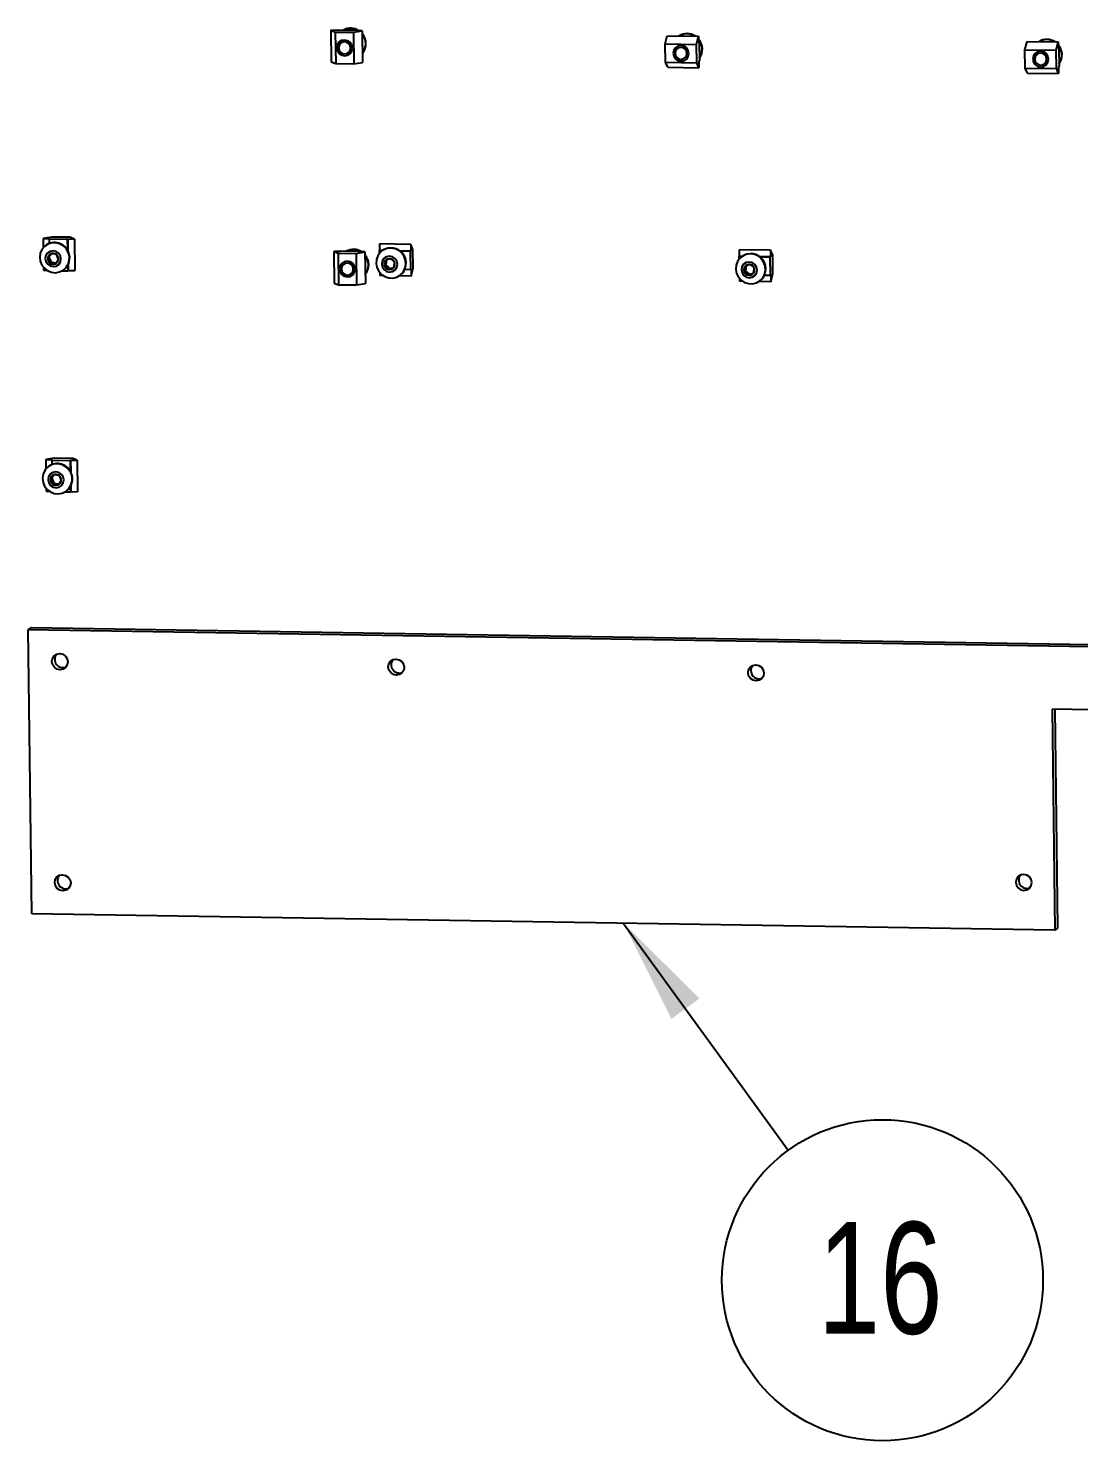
# Model space of a CAD drawing. Header units: millimetres. Extents: x 0 to 279, y 0 to 216.
# Drawn here: x 41.9 to 74.83, y 76.37 to 120.63 of the extents above; entities that cross this region are included whole.
import ezdxf

# ---------------------------------------------------------------- set-up
doc = ezdxf.new("R2010")
doc.units = ezdxf.units.MM
doc.layers.add('TITLE_BLOCK_BORDER', color=7, linetype='Continuous')
doc.styles.add('SLDTEXTSTYLE0', font='TXT', dxfattribs={"width": 0.75})
doc.dimstyles.new('SLDDIMSTYLE0', dxfattribs={"dimtxt": 0.18, "dimasz": 3.302, "dimexe": 0, "dimexo": 0.0625, "dimgap": 0, "dimtad": 0, "dimtih": 1, "dimtoh": 1, "dimdec": 0, "dimrnd": 1e-09, "dimzin": 0, "dimdsep": 46, "dimtxsty": 'Standard', "dimsah": 1, "dimcen": 0.09, "dimadec": 0, "dimazin": 0, "dimtfac": 3.302, "dimtdec": 0, "dimtofl": 0, "dimtmove": 0, "dimatfit": 3, "dimfxl": 1, "dimfrac": 2, "dimtolj": 1, "dimtzin": 0, "dimarcsym": 0})

# ---------------------------------------------------------------- blocks, each defined once
blk = doc.blocks.new('SW_NOTE_9')
at = {"layer": 'TITLE_BLOCK_BORDER', "color": 0}
blk.add_circle((2.954, -4.072), 5.031, dxfattribs=at)
at = {"layer": 'TITLE_BLOCK_BORDER', "color": 0, "insert": (2.884, -2.248), "char_height": 3.5, "attachment_point": 2, "style": 'SLDTEXTSTYLE0'}
blk.add_mtext('16', dxfattribs=at)

msp = doc.modelspace()

# ---------------------------------------------------------------- linework, layer by layer
at = {"color": 7, "linetype": 'Continuous', "lineweight": 25}
for p, q in [((51.591, 120.566), (51.385, 120.57)), ((51.385, 120.57), (51.522, 120.517)), ((51.385, 120.57), (51.397, 119.58)), ((51.522, 120.517), (52.091, 120.508)), ((51.522, 120.517), (51.534, 119.527)), ((51.606, 120.578), (51.591, 120.566)), ((52.175, 120.569), (51.606, 120.578)), ((52.091, 120.508), (52.365, 120.554)), ((52.091, 120.508), (52.103, 119.518)), ((52.159, 120.557), (52.175, 120.569)), ((52.365, 120.554), (52.159, 120.557)), ((52.175, 120.569), (52.175, 120.557)), ((52.365, 120.554), (52.378, 119.564)), ((61.862, 120.143), (61.928, 120.401)), ((61.928, 120.401), (62.909, 120.385)), ((61.862, 120.143), (62.843, 120.127)), ((61.87, 119.569), (61.862, 120.143)), ((62.843, 120.127), (62.909, 120.385)), ((62.85, 119.553), (62.843, 120.127)), ((62.909, 120.385), (62.911, 120.177)), ((62.911, 120.189), (62.927, 120.188)), ((62.911, 120.177), (62.927, 120.188)), ((62.927, 120.188), (62.934, 119.614)), ((73.137, 119.962), (73.203, 120.22)), ((73.137, 119.962), (74.117, 119.947)), ((73.144, 119.388), (73.137, 119.962)), ((73.203, 120.22), (74.183, 120.204)), ((74.117, 119.947), (74.183, 120.204)), ((74.183, 120.204), (74.186, 119.996)), ((74.186, 120.008), (74.201, 120.007)), ((74.186, 119.996), (74.201, 120.007)), ((74.201, 120.007), (74.209, 119.433)), ((51.397, 119.58), (51.534, 119.527)), ((51.534, 119.527), (52.103, 119.518)), ((52.103, 119.518), (52.378, 119.564)), ((61.87, 119.569), (62.85, 119.553)), ((61.941, 119.411), (61.87, 119.569)), ((62.921, 119.395), (62.85, 119.553)), ((62.934, 119.614), (62.919, 119.603)), ((62.919, 119.603), (62.921, 119.395)), ((74.124, 119.372), (74.117, 119.947)), ((61.941, 119.411), (62.921, 119.395)), ((73.144, 119.388), (74.124, 119.372)), ((73.215, 119.23), (73.144, 119.388)), ((73.215, 119.23), (74.195, 119.214)), ((74.195, 119.214), (74.124, 119.372)), ((74.209, 119.433), (74.193, 119.422)), ((74.193, 119.422), (74.195, 119.214)), ((42.636, 114.092), (42.362, 114.046)), ((42.362, 114.046), (42.568, 114.042)), ((42.362, 114.046), (42.365, 113.757)), ((42.453, 113.836), (42.445, 113.83)), ((42.568, 114.042), (42.552, 114.031)), ((42.552, 114.031), (43.121, 114.022)), ((42.552, 114.031), (42.554, 113.891)), ((43.205, 114.083), (42.636, 114.092)), ((43.121, 114.022), (43.136, 114.033)), ((43.121, 114.022), (43.125, 113.691)), ((43.136, 114.033), (43.342, 114.03)), ((43.136, 114.033), (43.141, 113.662)), ((43.342, 114.03), (43.205, 114.083)), ((43.342, 114.03), (43.355, 113.04)), ((52.906, 113.877), (52.908, 113.669)), ((53.886, 113.861), (52.906, 113.877)), ((53.886, 113.861), (53.889, 113.653)), ((53.957, 113.702), (53.886, 113.861)), ((42.546, 113.465), (42.509, 113.437)), ((42.626, 113.57), (42.546, 113.465)), ((42.546, 113.465), (42.613, 113.305)), ((51.677, 113.638), (51.471, 113.641)), ((51.471, 113.641), (51.609, 113.588)), ((51.471, 113.641), (51.484, 112.651)), ((51.609, 113.588), (52.178, 113.579)), ((51.609, 113.588), (51.621, 112.598)), ((51.693, 113.649), (51.677, 113.638)), ((52.262, 113.64), (51.693, 113.649)), ((52.178, 113.579), (52.452, 113.625)), ((52.178, 113.579), (52.19, 112.589)), ((52.246, 113.629), (52.262, 113.64)), ((52.452, 113.625), (52.246, 113.629)), ((52.262, 113.64), (52.262, 113.628)), ((52.452, 113.625), (52.464, 112.636)), ((52.908, 113.669), (52.892, 113.657)), ((52.892, 113.657), (52.894, 113.568)), ((52.982, 113.656), (52.892, 113.657)), ((52.997, 113.667), (52.908, 113.669)), ((52.996, 113.667), (52.988, 113.661)), ((53.123, 113.377), (53.102, 113.207)), ((53.889, 113.653), (53.543, 113.658)), ((53.873, 113.642), (53.558, 113.647)), ((53.889, 113.653), (53.873, 113.642)), ((53.873, 113.642), (53.88, 113.068)), ((53.964, 113.128), (53.957, 113.702)), ((64.182, 113.488), (64.167, 113.476)), ((64.256, 113.475), (64.167, 113.476)), ((64.167, 113.476), (64.168, 113.387)), ((64.18, 113.696), (64.182, 113.488)), ((65.16, 113.68), (64.18, 113.696)), ((64.271, 113.486), (64.182, 113.488)), ((64.271, 113.486), (64.263, 113.48)), ((65.163, 113.472), (64.817, 113.478)), ((65.147, 113.461), (64.832, 113.466)), ((65.163, 113.472), (65.147, 113.461)), ((65.147, 113.461), (65.154, 112.887)), ((65.16, 113.68), (65.163, 113.472)), ((65.231, 113.522), (65.16, 113.68)), ((65.239, 112.947), (65.231, 113.522)), ((42.373, 113.145), (42.374, 113.056)), ((42.374, 113.056), (42.475, 113.054)), ((42.613, 113.305), (42.575, 113.278)), ((42.613, 113.305), (42.782, 113.28)), ((42.962, 113.035), (43.133, 113.032)), ((43.001, 113.06), (43.009, 113.066)), ((43.131, 113.199), (43.133, 113.032)), ((43.133, 113.032), (43.149, 113.043)), ((43.147, 113.226), (43.149, 113.043)), ((43.149, 113.043), (43.355, 113.04)), ((52.917, 112.976), (52.918, 112.887)), ((53.019, 112.885), (52.918, 112.887)), ((53.102, 113.207), (53.065, 113.18)), ((53.102, 113.207), (53.238, 113.1)), ((53.238, 113.1), (53.201, 113.073)), ((53.238, 113.1), (53.359, 113.149)), ((53.899, 112.871), (53.524, 112.877)), ((53.545, 112.891), (53.553, 112.897)), ((53.88, 113.068), (53.697, 113.07)), ((53.88, 113.068), (53.896, 113.079)), ((53.896, 113.079), (53.899, 112.871)), ((53.899, 112.871), (53.964, 113.128)), ((64.377, 113.026), (64.339, 112.999)), ((64.397, 113.196), (64.377, 113.026)), ((64.377, 113.026), (64.513, 112.92)), ((64.513, 112.92), (64.475, 112.892)), ((64.513, 112.92), (64.633, 112.968)), ((65.154, 112.887), (64.971, 112.89)), ((65.154, 112.887), (65.17, 112.898)), ((65.17, 112.898), (65.173, 112.69)), ((65.173, 112.69), (65.239, 112.947)), ((51.484, 112.651), (51.621, 112.598)), ((51.621, 112.598), (52.19, 112.589)), ((52.19, 112.589), (52.464, 112.636)), ((64.191, 112.795), (64.192, 112.706)), ((64.293, 112.704), (64.192, 112.706)), ((65.173, 112.69), (64.799, 112.696)), ((64.819, 112.71), (64.827, 112.716)), ((42.723, 107.163), (42.449, 107.117)), ((43.292, 107.154), (42.723, 107.163)), ((43.429, 107.101), (43.292, 107.154)), ((42.449, 107.117), (42.655, 107.114)), ((42.449, 107.117), (42.452, 106.828)), ((42.54, 106.907), (42.531, 106.901)), ((42.655, 107.114), (42.639, 107.102)), ((42.639, 107.102), (43.208, 107.093)), ((42.639, 107.102), (42.641, 106.962)), ((43.208, 107.093), (43.223, 107.105)), ((43.208, 107.093), (43.212, 106.762)), ((43.223, 107.105), (43.429, 107.101)), ((43.223, 107.105), (43.228, 106.733)), ((43.429, 107.101), (43.442, 106.111)), ((42.633, 106.536), (42.595, 106.509)), ((42.713, 106.641), (42.633, 106.536)), ((42.633, 106.536), (42.7, 106.376)), ((42.7, 106.376), (42.662, 106.349)), ((42.7, 106.376), (42.869, 106.351)), ((43.218, 106.27), (43.22, 106.103)), ((43.233, 106.298), (43.236, 106.115)), ((42.46, 106.216), (42.461, 106.127)), ((42.461, 106.127), (42.562, 106.126)), ((43.049, 106.106), (43.22, 106.103)), ((43.088, 106.132), (43.096, 106.137)), ((43.22, 106.103), (43.236, 106.115)), ((43.236, 106.115), (43.442, 106.111)), ((41.985, 101.855), (41.897, 101.791)), ((41.985, 101.855), (87.582, 101.123)), ((42.008, 92.883), (41.897, 101.791)), ((41.897, 101.791), (87.494, 101.06)), ((85.557, 99.112), (73.987, 99.297)), ((73.987, 99.297), (74.073, 92.369)), ((74.075, 99.296), (74.161, 92.432)), ((74.073, 92.369), (42.008, 92.883)), ((74.161, 92.432), (74.073, 92.369))]:
    msp.add_line(p, q, dxfattribs=at)
at = {"color": 7, "linetype": 'Continuous', "lineweight": 25, "flags": 128}
for points in [[(51.809, 120.265), (51.716, 120.248), (51.637, 120.195), (51.585, 120.116), (51.567, 120.021), (51.587, 119.926), (51.641, 119.845), (51.722, 119.79), (51.816, 119.77), (51.909, 119.787), (51.988, 119.84), (52.04, 119.919), (52.058, 120.013), (52.038, 120.108), (51.984, 120.19), (51.904, 120.245), (51.809, 120.265)], [(51.882, 120.19), (51.81, 120.205), (51.739, 120.192), (51.679, 120.152), (51.639, 120.092), (51.626, 120.02), (51.641, 119.948), (51.683, 119.886), (51.744, 119.845), (51.815, 119.829), (51.886, 119.843), (51.946, 119.882), (51.986, 119.943), (51.999, 120.015), (51.984, 120.087), (51.943, 120.148), (51.882, 120.19)], [(62.111, 119.852), (62.131, 119.757), (62.185, 119.676), (62.265, 119.621), (62.359, 119.601), (62.453, 119.618), (62.532, 119.67), (62.584, 119.75), (62.601, 119.844), (62.582, 119.939), (62.527, 120.02), (62.447, 120.075), (62.353, 120.096), (62.26, 120.078), (62.181, 120.026), (62.129, 119.947), (62.111, 119.852)], [(62.183, 119.923), (62.17, 119.851), (62.185, 119.779), (62.226, 119.717), (62.287, 119.676), (62.359, 119.66), (62.43, 119.673), (62.49, 119.713), (62.529, 119.774), (62.543, 119.845), (62.527, 119.918), (62.486, 119.979), (62.425, 120.021), (62.354, 120.036), (62.283, 120.023), (62.223, 119.983), (62.183, 119.923)], [(73.385, 119.671), (73.405, 119.576), (73.459, 119.495), (73.54, 119.44), (73.634, 119.42), (73.727, 119.437), (73.806, 119.49), (73.858, 119.569), (73.876, 119.663), (73.856, 119.758), (73.802, 119.84), (73.721, 119.894), (73.627, 119.915), (73.534, 119.897), (73.455, 119.845), (73.403, 119.766), (73.385, 119.671)], [(73.457, 119.742), (73.444, 119.67), (73.459, 119.598), (73.501, 119.536), (73.562, 119.495), (73.633, 119.479), (73.704, 119.493), (73.764, 119.532), (73.804, 119.593), (73.817, 119.665), (73.802, 119.737), (73.76, 119.798), (73.699, 119.84), (73.628, 119.855), (73.557, 119.842), (73.497, 119.802), (73.457, 119.742)], [(43.151, 113.618), (43.086, 113.729), (42.994, 113.82), (42.881, 113.883), (42.757, 113.913), (42.631, 113.908), (42.511, 113.87), (42.407, 113.799), (42.326, 113.703), (42.275, 113.587), (42.257, 113.461), (42.274, 113.334), (42.324, 113.215), (42.403, 113.113), (42.507, 113.035), (42.626, 112.988), (42.752, 112.975), (42.877, 112.997), (42.99, 113.052), (43.083, 113.136), (43.149, 113.243), (43.184, 113.365), (43.185, 113.493), (43.151, 113.618)], [(42.903, 113.503), (42.849, 113.584), (42.768, 113.639), (42.674, 113.659), (42.581, 113.642), (42.502, 113.59), (42.45, 113.511), (42.432, 113.416), (42.452, 113.321), (42.506, 113.24), (42.586, 113.185), (42.68, 113.165), (42.774, 113.182), (42.853, 113.234), (42.905, 113.313), (42.922, 113.408), (42.903, 113.503)], [(51.896, 113.336), (51.803, 113.319), (51.724, 113.267), (51.672, 113.187), (51.654, 113.093), (51.674, 112.998), (51.728, 112.917), (51.808, 112.862), (51.902, 112.841), (51.996, 112.859), (52.075, 112.911), (52.127, 112.99), (52.144, 113.085), (52.125, 113.18), (52.071, 113.261), (51.99, 113.316), (51.896, 113.336)], [(53.45, 112.839), (53.559, 112.901), (53.646, 112.992), (53.705, 113.104), (53.731, 113.228), (53.723, 113.356), (53.681, 113.478), (53.609, 113.585), (53.511, 113.669), (53.395, 113.724), (53.269, 113.746), (53.143, 113.733), (53.027, 113.686), (52.928, 113.608), (52.854, 113.506), (52.811, 113.387), (52.802, 113.26), (52.827, 113.134), (52.885, 113.018), (52.971, 112.921), (53.079, 112.851), (53.201, 112.813), (53.328, 112.808), (53.45, 112.839)], [(53.317, 113.013), (53.396, 113.065), (53.449, 113.144), (53.466, 113.239), (53.446, 113.334), (53.392, 113.415), (53.312, 113.47), (53.218, 113.49), (53.124, 113.473), (53.046, 113.421), (52.993, 113.341), (52.976, 113.247), (52.996, 113.152), (53.05, 113.071), (53.13, 113.016), (53.224, 112.995), (53.317, 113.013)], [(64.724, 112.658), (64.833, 112.72), (64.92, 112.811), (64.979, 112.923), (65.005, 113.047), (64.998, 113.175), (64.956, 113.297), (64.883, 113.404), (64.785, 113.488), (64.669, 113.543), (64.543, 113.565), (64.418, 113.552), (64.301, 113.505), (64.202, 113.427), (64.129, 113.325), (64.085, 113.206), (64.076, 113.079), (64.101, 112.953), (64.159, 112.837), (64.245, 112.741), (64.353, 112.67), (64.475, 112.632), (64.602, 112.627), (64.724, 112.658)], [(51.968, 113.261), (51.897, 113.277), (51.826, 113.264), (51.766, 113.224), (51.726, 113.163), (51.713, 113.092), (51.728, 113.019), (51.769, 112.958), (51.83, 112.916), (51.902, 112.901), (51.973, 112.914), (52.033, 112.954), (52.072, 113.014), (52.086, 113.086), (52.071, 113.158), (52.029, 113.22), (51.968, 113.261)], [(64.592, 112.832), (64.671, 112.884), (64.723, 112.963), (64.74, 113.058), (64.721, 113.153), (64.667, 113.234), (64.586, 113.289), (64.492, 113.309), (64.399, 113.292), (64.32, 113.24), (64.268, 113.16), (64.25, 113.066), (64.27, 112.971), (64.324, 112.89), (64.404, 112.835), (64.498, 112.815), (64.592, 112.832)], [(43.238, 106.689), (43.173, 106.801), (43.08, 106.891), (42.968, 106.954), (42.844, 106.984), (42.717, 106.98), (42.598, 106.941), (42.494, 106.871), (42.413, 106.774), (42.362, 106.659), (42.344, 106.532), (42.361, 106.405), (42.411, 106.286), (42.49, 106.184), (42.593, 106.107), (42.713, 106.06), (42.839, 106.046), (42.963, 106.068), (43.076, 106.123), (43.17, 106.208), (43.236, 106.315), (43.271, 106.437), (43.272, 106.565), (43.238, 106.689)], [(42.989, 106.574), (42.935, 106.655), (42.855, 106.71), (42.761, 106.731), (42.668, 106.714), (42.589, 106.661), (42.536, 106.582), (42.519, 106.488), (42.539, 106.393), (42.593, 106.311), (42.673, 106.256), (42.767, 106.236), (42.861, 106.253), (42.939, 106.305), (42.992, 106.385), (43.009, 106.479), (42.989, 106.574)], [(43.14, 100.782), (43.122, 100.686), (43.069, 100.605), (42.988, 100.551), (42.893, 100.533), (42.797, 100.554), (42.715, 100.61), (42.66, 100.693), (42.64, 100.79), (42.658, 100.886), (42.711, 100.967), (42.791, 101.021), (42.887, 101.038), (42.983, 101.017), (43.064, 100.961), (43.12, 100.879), (43.14, 100.782)], [(53.683, 100.613), (53.666, 100.516), (53.612, 100.435), (53.532, 100.382), (53.437, 100.364), (53.341, 100.385), (53.259, 100.441), (53.204, 100.524), (53.183, 100.621), (53.201, 100.717), (53.254, 100.798), (53.335, 100.851), (53.43, 100.869), (53.526, 100.848), (53.608, 100.792), (53.663, 100.71), (53.683, 100.613)], [(64.458, 100.44), (64.475, 100.536), (64.529, 100.617), (64.609, 100.67), (64.704, 100.688), (64.8, 100.667), (64.882, 100.611), (64.937, 100.529), (64.958, 100.432), (64.94, 100.335), (64.887, 100.254), (64.806, 100.201), (64.711, 100.183), (64.615, 100.204), (64.533, 100.26), (64.478, 100.343), (64.458, 100.44)], [(64.546, 100.503), (64.563, 100.6), (64.606, 100.669)], [(43.227, 93.853), (43.209, 93.757), (43.156, 93.676), (43.075, 93.622), (42.98, 93.605), (42.884, 93.625), (42.802, 93.682), (42.747, 93.764), (42.726, 93.861), (42.744, 93.957), (42.797, 94.038), (42.878, 94.092), (42.973, 94.11), (43.069, 94.089), (43.151, 94.033), (43.206, 93.95), (43.227, 93.853)], [(73.354, 93.865), (73.333, 93.961), (73.278, 94.044), (73.196, 94.1), (73.1, 94.121), (73.005, 94.103), (72.925, 94.05), (72.871, 93.969), (72.854, 93.873), (72.874, 93.776), (72.929, 93.693), (73.011, 93.637), (73.107, 93.616), (73.202, 93.634), (73.283, 93.687), (73.336, 93.768), (73.354, 93.865)]]:
    msp.add_lwpolyline(points, dxfattribs=at)
at = {"color": 7, "linetype": 'Continuous', "lineweight": 25}
for centre, radius, start, end in [((52.005, 120.171), 0.464, 56.047, 119.3938), ((51.997, 120.165), 0.464, 57.4192, 117.906), ((52.009, 120.155), 0.473, 320.4765, 40.9587), ((52.001, 120.149), 0.474, 322.0316, 39.4035), ((62.549, 120.003), 0.463, 55.9441, 122.2174), ((62.541, 119.995), 0.464, 57.4614, 120.7001), ((62.553, 119.985), 0.474, 323.4984, 40.9913), ((62.544, 119.979), 0.474, 325.1676, 39.4339), ((73.823, 119.822), 0.463, 55.9441, 122.2174), ((73.815, 119.814), 0.464, 57.4614, 120.7001), ((73.827, 119.804), 0.474, 323.4984, 40.9913), ((73.819, 119.798), 0.474, 325.1676, 39.4339), ((42.722, 113.451), 0.47, 21.5866, 124.9659), ((42.684, 113.417), 0.177, 173.4811, 231.9938), ((42.673, 113.419), 0.165, 112.1159, 173.5354), ((42.673, 113.413), 0.17, 51.4586, 111.5232), ((42.682, 113.405), 0.165, 292.1159, 353.5354), ((42.67, 113.407), 0.177, 353.4811, 51.9938), ((42.733, 113.439), 0.464, 306.5181, 23.3823), ((52.092, 113.242), 0.464, 56.047, 119.3938), ((52.084, 113.236), 0.464, 57.4192, 117.906), ((52.095, 113.226), 0.473, 320.4765, 40.9587), ((52.087, 113.22), 0.474, 322.0316, 39.4035), ((53.267, 113.276), 0.475, 307.1018, 124.6368), ((53.222, 113.247), 0.171, 143.2649, 203.1557), ((53.216, 113.25), 0.165, 81.1994, 142.7098), ((53.214, 113.238), 0.177, 22.5907, 81.1867), ((64.541, 113.095), 0.475, 307.1018, 124.6368), ((42.682, 113.411), 0.17, 231.4586, 291.5232), ((53.228, 113.248), 0.177, 202.5907, 261.1867), ((53.226, 113.236), 0.165, 261.1994, 322.7098), ((53.22, 113.239), 0.171, 323.2649, 23.1557), ((64.496, 113.066), 0.171, 143.2649, 203.1557), ((64.502, 113.067), 0.177, 202.5907, 261.1867), ((64.49, 113.069), 0.165, 81.1994, 142.7098), ((64.5, 113.055), 0.165, 261.1994, 322.7098), ((64.488, 113.057), 0.177, 22.5907, 81.1867), ((64.494, 113.058), 0.171, 323.2649, 23.1557), ((42.809, 106.522), 0.47, 21.5866, 124.9659), ((42.82, 106.511), 0.464, 306.5181, 23.3823), ((42.771, 106.489), 0.177, 173.4811, 231.9938), ((42.759, 106.49), 0.165, 112.1159, 173.5354), ((42.768, 106.482), 0.17, 231.4586, 291.5232), ((42.76, 106.484), 0.17, 51.4586, 111.5232), ((42.769, 106.477), 0.165, 292.1159, 353.5354), ((42.757, 106.478), 0.177, 353.4811, 51.9938), ((42.984, 100.854), 0.256, 139.8774, 291.8612), ((53.528, 100.685), 0.256, 139.8774, 291.8612), ((64.802, 100.504), 0.256, 180.0557, 291.9171), ((43.071, 93.925), 0.256, 139.8774, 291.8612), ((73.198, 93.937), 0.256, 139.8774, 291.8612)]:
    msp.add_arc(centre, radius, start, end, dxfattribs=at)
for points, knots in [([(42.61, 113.572), (42.598, 113.554), (42.576, 113.523), (42.539, 113.474), (42.518, 113.449), (42.509, 113.437)], [0, 0, 0, 0, 0.4391165, 0.7513669, 1, 1, 1, 1]), ([(42.509, 113.437), (42.513, 113.429), (42.526, 113.405), (42.548, 113.36), (42.565, 113.313), (42.573, 113.286), (42.575, 113.278)], [0, 0, 0, 0, 0.180942, 0.506293, 0.843975, 1, 1, 1, 1]), ([(42.779, 113.546), (42.757, 113.551), (42.719, 113.56), (42.658, 113.568), (42.625, 113.57), (42.61, 113.572)], [0, 0, 0, 0, 0.439117, 0.751367, 1, 1, 1, 1]), ([(42.744, 113.253), (42.761, 113.273), (42.789, 113.309), (42.824, 113.355), (42.839, 113.377), (42.846, 113.387)], [0, 0, 0, 0, 0.439117, 0.751367, 1, 1, 1, 1]), ([(42.846, 113.387), (42.843, 113.395), (42.836, 113.422), (42.819, 113.469), (42.797, 113.514), (42.784, 113.538), (42.779, 113.546)], [0, 0, 0, 0, 0.156025, 0.493707, 0.819058, 1, 1, 1, 1]), ([(53.085, 113.349), (53.084, 113.327), (53.083, 113.288), (53.074, 113.226), (53.068, 113.194), (53.065, 113.18)], [0, 0, 0, 0, 0.439117, 0.751367, 1, 1, 1, 1]), ([(53.241, 113.412), (53.233, 113.41), (53.211, 113.401), (53.167, 113.384), (53.12, 113.365), (53.093, 113.353), (53.085, 113.349)], [0, 0, 0, 0, 0.1809422, 0.5062926, 0.8439745, 1, 1, 1, 1]), ([(53.377, 113.306), (53.36, 113.323), (53.33, 113.351), (53.28, 113.388), (53.253, 113.405), (53.241, 113.412)], [0, 0, 0, 0, 0.4391165, 0.7513669, 1, 1, 1, 1]), ([(42.575, 113.278), (42.602, 113.276), (42.646, 113.272), (42.705, 113.262), (42.732, 113.255), (42.744, 113.253)], [0, 0, 0, 0, 0.439117, 0.751367, 1, 1, 1, 1]), ([(53.065, 113.18), (53.086, 113.166), (53.123, 113.142), (53.17, 113.103), (53.191, 113.083), (53.201, 113.073)], [0, 0, 0, 0, 0.439117, 0.751367, 1, 1, 1, 1]), ([(53.201, 113.073), (53.209, 113.077), (53.236, 113.088), (53.282, 113.108), (53.327, 113.125), (53.349, 113.133), (53.357, 113.136)], [0, 0, 0, 0, 0.156025, 0.493707, 0.819058, 1, 1, 1, 1]), ([(53.357, 113.136), (53.362, 113.162), (53.37, 113.206), (53.376, 113.265), (53.377, 113.293), (53.377, 113.306)], [0, 0, 0, 0, 0.439117, 0.751367, 1, 1, 1, 1]), ([(64.359, 113.169), (64.358, 113.146), (64.357, 113.107), (64.348, 113.045), (64.342, 113.013), (64.339, 112.999)], [0, 0, 0, 0, 0.439117, 0.751367, 1, 1, 1, 1]), ([(64.339, 112.999), (64.361, 112.985), (64.397, 112.962), (64.444, 112.922), (64.466, 112.902), (64.475, 112.892)], [0, 0, 0, 0, 0.439117, 0.751367, 1, 1, 1, 1]), ([(64.515, 113.232), (64.507, 113.229), (64.485, 113.22), (64.441, 113.203), (64.394, 113.184), (64.368, 113.172), (64.359, 113.169)], [0, 0, 0, 0, 0.180942, 0.506293, 0.843975, 1, 1, 1, 1]), ([(64.475, 112.892), (64.483, 112.896), (64.51, 112.908), (64.557, 112.927), (64.601, 112.944), (64.623, 112.952), (64.631, 112.955)], [0, 0, 0, 0, 0.156025, 0.493707, 0.819058, 1, 1, 1, 1]), ([(64.651, 113.125), (64.634, 113.142), (64.604, 113.17), (64.554, 113.207), (64.527, 113.224), (64.515, 113.232)], [0, 0, 0, 0, 0.4391165, 0.7513669, 1, 1, 1, 1]), ([(64.631, 112.955), (64.636, 112.981), (64.644, 113.025), (64.65, 113.084), (64.651, 113.112), (64.651, 113.125)], [0, 0, 0, 0, 0.439117, 0.751367, 1, 1, 1, 1]), ([(42.697, 106.643), (42.685, 106.625), (42.663, 106.595), (42.625, 106.546), (42.605, 106.52), (42.595, 106.509)], [0, 0, 0, 0, 0.439117, 0.751367, 1, 1, 1, 1]), ([(42.595, 106.509), (42.6, 106.5), (42.613, 106.477), (42.635, 106.431), (42.652, 106.384), (42.66, 106.357), (42.662, 106.349)], [0, 0, 0, 0, 0.180942, 0.506293, 0.843975, 1, 1, 1, 1]), ([(42.662, 106.349), (42.688, 106.347), (42.733, 106.343), (42.792, 106.333), (42.819, 106.327), (42.831, 106.324)], [0, 0, 0, 0, 0.439117, 0.751367, 1, 1, 1, 1]), ([(42.866, 106.618), (42.844, 106.623), (42.806, 106.631), (42.744, 106.639), (42.712, 106.642), (42.697, 106.643)], [0, 0, 0, 0, 0.439117, 0.751367, 1, 1, 1, 1]), ([(42.831, 106.324), (42.847, 106.345), (42.876, 106.38), (42.911, 106.427), (42.926, 106.448), (42.933, 106.458)], [0, 0, 0, 0, 0.439117, 0.751367, 1, 1, 1, 1]), ([(42.933, 106.458), (42.93, 106.467), (42.922, 106.493), (42.905, 106.54), (42.884, 106.586), (42.871, 106.609), (42.866, 106.618)], [0, 0, 0, 0, 0.156025, 0.493707, 0.819058, 1, 1, 1, 1])]:
    msp.add_open_spline(points, degree=3, knots=knots, dxfattribs=at)

# ---------------------------------------------------------------- block references
at = {"layer": 'TITLE_BLOCK_BORDER'}
msp.add_blockref('SW_NOTE_9', (65.718, 85.474), dxfattribs=at)

# ---------------------------------------------------------------- leaders
msp.add_leader([(60.559, 92.585), (65.718, 85.474)], dimstyle='SLDDIMSTYLE0', dxfattribs=at)

doc.saveas('drawing.dxf')
